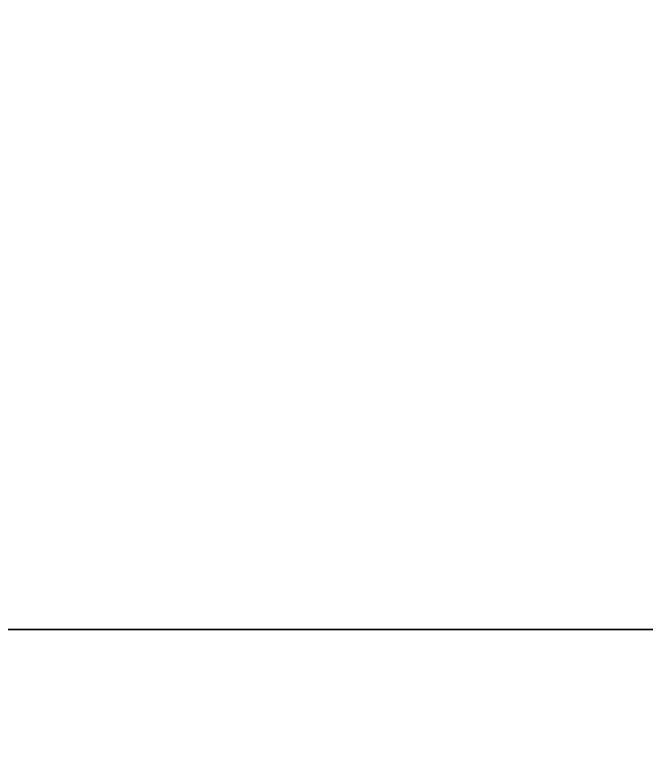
# Model space of a CAD drawing. Extents: x -225 to 1905, y -1183 to 75.
# Drawn here: x 537.84 to 552.54, y -670.97 to -653.69 of the extents above; entities that cross this region are included whole.
import ezdxf

# ---------------------------------------------------------------- set-up
doc = ezdxf.new("R2010")
doc.units = 0
doc.layers.add('IQ_200_3D', color=1, linetype='Continuous')
doc.layers.add('IQ_204_2D', color=7, linetype='Continuous')

# ---------------------------------------------------------------- blocks, each defined once
blk = doc.blocks.new('NMPWDRE5_INT')
at = {"layer": 'IQ_204_2D', "linetype": 'Continuous'}
blk.add_line((0, -668), (560, -668), dxfattribs=at)
at = {"layer": 'IQ_200_3D', "lineweight": 9}
mesh = blk.add_polyface(dxfattribs=at)
corners = [(560, -737, 1493), (0, -737, 1493), (0, -5, 1493), (560, -5, 1493)]
mesh.append_faces([[corners[k] for k in face] for face in [(0, 1, 2, 3)]])
mesh = blk.add_polyface(dxfattribs=at)
corners = [(560, -5, 1785), (0, -5, 1785), (0, -737, 1785), (560, -737, 1785)]
mesh.append_faces([[corners[k] for k in face] for face in [(0, 1, 2, 3)]])
mesh = blk.add_polyface(dxfattribs=at)
corners = [(3, -737, 1493), (557, -737, 1493), (557, -5, 1493), (3, -5, 1493)]
mesh.append_faces([[corners[k] for k in face] for face in [(0, 1, 2, 3)]])
mesh = blk.add_polyface(dxfattribs=at)
corners = [(3, -77, 150), (557, -77, 150), (557, -737, 150), (3, -737, 150)]
mesh.append_faces([[corners[k] for k in face] for face in [(0, 1, 2, 3)]])
mesh = blk.add_polyface(dxfattribs=at)
corners = [(3, -720, 710), (557, -720, 710), (557, -80, 710), (3, -80, 710)]
mesh.append_faces([[corners[k] for k in face] for face in [(0, 1, 2, 3)]])
mesh = blk.add_polyface(dxfattribs=at)
corners = [(3, -80, 1443), (557, -80, 1443), (557, -720, 1443), (3, -720, 1443)]
mesh.append_faces([[corners[k] for k in face] for face in [(0, 1, 2, 3)]])
at = {"layer": 'IQ_200_3D'}
mesh = blk.add_polyface(dxfattribs=at)
corners = [(560, -668, 1785), (0, -668, 1785), (0, -131, 1785), (560, -131, 1785)]
mesh.append_faces([[corners[k] for k in face] for face in [(0, 1, 2, 3)]])
mesh = blk.add_polyface(dxfattribs=at)
corners = [(560, -131, 1897), (0, -131, 1897), (0, -668, 1897), (560, -668, 1897)]
mesh.append_faces([[corners[k] for k in face] for face in [(0, 1, 2, 3)]])
mesh = blk.add_polyface(dxfattribs=at)
corners = [(560, -668, 1897), (0, -668, 1897), (0, -668, 1785), (560, -668, 1785)]
mesh.append_faces([[corners[k] for k in face] for face in [(0, 1, 2, 3)]])

msp = doc.modelspace()

# ---------------------------------------------------------------- block references
msp.add_blockref('NMPWDRE5_INT', (0, 0))

doc.saveas('drawing.dxf')
